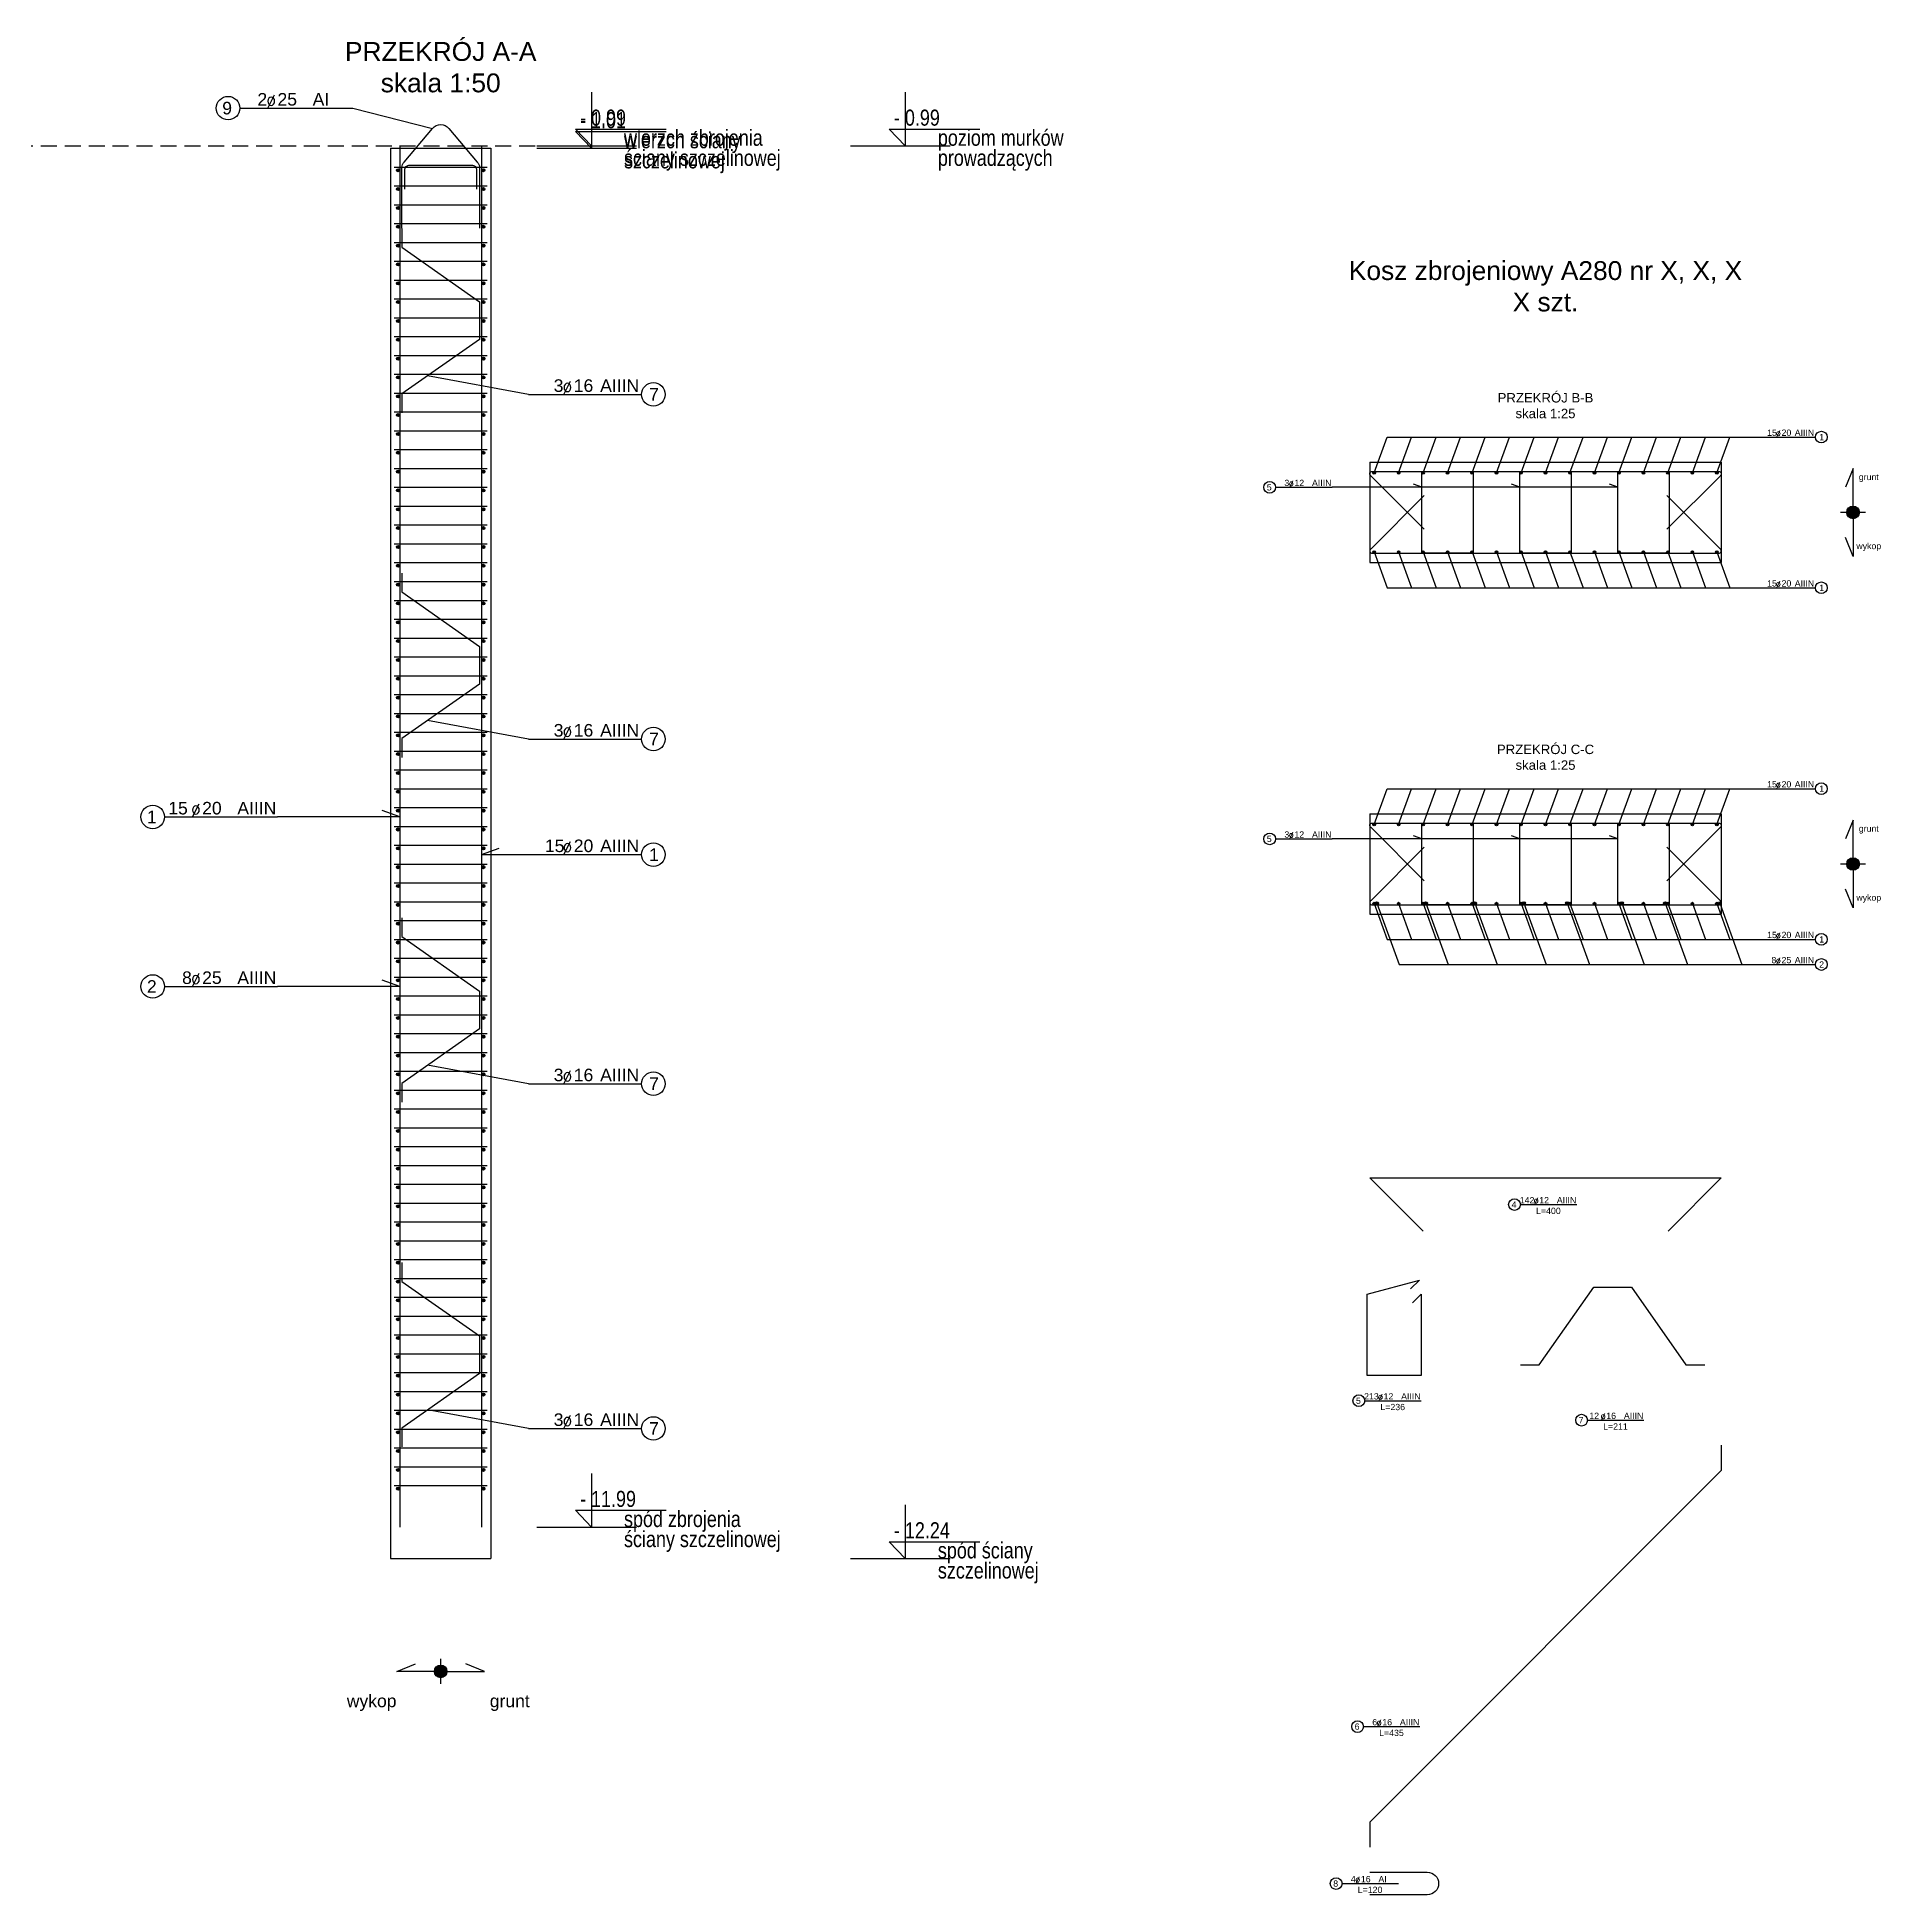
# Model space of a CAD drawing. Extents: x -5033 to 9347, y -16423 to -2430.
# Drawn here: x -81 to 1387, y -3946 to -2466 of the extents above; entities that cross this region are included whole.
import ezdxf
from ezdxf.enums import TextEntityAlignment as Align

# ---------------------------------------------------------------- set-up
doc = ezdxf.new("R2010")
doc.units = 0
doc.header["$MEASUREMENT"] = 0
doc.linetypes.add('DASHED', pattern=[19.05, 12.7, -6.35])
for name, color, linetype in [('__SOL-KOTY_WYSOKOSCIOWE', 4, 'CONTINUOUS'), ('__SOL-OPISY', 4, 'CONTINUOUS'), ('__SOL-PRZERYWANA', 253, 'DASHED'), ('__SOL-WIDOK', 4, 'CONTINUOUS'), ('__SOL-ZBROJENIE', 3, 'CONTINUOUS')]:
    doc.layers.add(name, color=color, linetype=linetype)
doc.styles.add('ARIAL', font='arial.ttf', dxfattribs={"height": 2.5})
doc.styles.add('SIMPLEX', font='SIMPLEX.SHX', dxfattribs={"width": 0.8})
doc.styles.get("Standard").update_dxf_attribs({"font": 'arial.ttf'})

# ---------------------------------------------------------------- blocks, each defined once
blk = doc.blocks.new('OPIS_PRAWY')
at = {"layer": '__SOL-OPISY'}
blk.add_line((0, 0), (90, 0), dxfattribs=at)
blk.add_circle((99.4, 0), 9.36, dxfattribs=at)
at = {"layer": '__SOL-OPISY', "style": 'SIMPLEX', "width": 0.9}
blk.add_text(' %%c ', height=10, dxfattribs=at).set_placement((20.9, 0.5))
at = {"layer": '__SOL-OPISY', "style": 'ARIAL', "width": 0.8}
blk.add_attdef('ILOSC', text='', height=10, dxfattribs=at).set_placement((27.1, 0.1), align=Align.RIGHT)
for tag, p in [('SREDNICA', (35.4, 0.1)), ('STAL', (58.4, 0.5))]:
    blk.add_attdef(tag, p, '', height=10, dxfattribs=at)
for tag, p in [('NUMER', (99.4, 0)), ('DLUGOSC', (52.8, -6.1))]:
    blk.add_attdef(tag, text='', height=10, dxfattribs=at).set_placement(p, align=Align.MIDDLE)
blk = doc.blocks.new('OPIS_LEWY')
at = {"layer": '__SOL-OPISY'}
blk.add_line((-90, 0), (0, 0), dxfattribs=at)
blk.add_circle((-99.4, 0), 9.36, dxfattribs=at)
at = {"layer": '__SOL-OPISY', "style": 'SIMPLEX', "width": 0.9}
blk.add_text(' %%c ', height=10, dxfattribs=at).set_placement((-75, 0.5))
at = {"layer": '__SOL-OPISY', "style": 'ARIAL', "width": 0.8}
for tag, p in [('NUMER', (-99.4, 0)), ('DLUGOSC', (-58.9, -6.6))]:
    blk.add_attdef(tag, text='', height=10, dxfattribs=at).set_placement(p, align=Align.MIDDLE)
blk.add_attdef('ILOSC', text='', height=10, dxfattribs=at).set_placement((-74, 0.1), align=Align.RIGHT)
for tag, p in [('SREDNICA', (-65.8, 0.1)), ('STAL', (-42.7, 0.3))]:
    blk.add_attdef(tag, p, '', height=10, dxfattribs=at)
blk = doc.blocks.new('KOTA')
at = {"layer": '__SOL-KOTY_WYSOKOSCIOWE'}
for p, q in [((0, 33.4), (0, 0)), ((-34, 0), (28, 0)), ((0, 0), (-9.9, 10.4)), ((-9.9, 10.4), (46.5, 10.4))]:
    blk.add_line(p, q, dxfattribs=at)
at = {"layer": '__SOL-KOTY_WYSOKOSCIOWE', "style": 'ARIAL', "width": 0.8}
blk.add_attdef('RZEDNA', (500.5, 15.9), '', height=10.4, dxfattribs=at)

msp = doc.modelspace()

# ---------------------------------------------------------------- hatches: boundary and pattern name
at = {"layer": '__SOL-OPISY'}
for points in [[(1370, -2845, 1), (1360, -2845, 1)], [(1370, -3125, 1), (1360, -3125, 1)], [(245, -3768, 1), (235, -3768, 1)]]:
    msp.add_hatch(color=256, dxfattribs=at).paths.add_polyline_path(points)
at = {"layer": '__SOL-ZBROJENIE'}
for points in [[(207.2, -2572.5, 1), (204.8, -2572.5, 1)], [(275.2, -2572.5, 1), (272.8, -2572.5, 1)], [(207.2, -2587.5, 1), (204.8, -2587.5, 1)], [(275.2, -2587.5, 1), (272.8, -2587.5, 1)], [(207.2, -2602.5, 1), (204.8, -2602.5, 1)], [(275.2, -2602.5, 1), (272.8, -2602.5, 1)], [(207.2, -2617.5, 1), (204.8, -2617.5, 1)], [(275.2, -2617.5, 1), (272.8, -2617.5, 1)], [(207.2, -2632.5, 1), (204.8, -2632.5, 1)], [(275.2, -2632.5, 1), (272.8, -2632.5, 1)], [(207.2, -2647.5, 1), (204.8, -2647.5, 1)], [(275.2, -2647.5, 1), (272.8, -2647.5, 1)], [(207.2, -2662.5, 1), (204.8, -2662.5, 1)], [(275.2, -2662.5, 1), (272.8, -2662.5, 1)], [(207.2, -2677.5, 1), (204.8, -2677.5, 1)], [(275.2, -2677.5, 1), (272.8, -2677.5, 1)], [(207.2, -2692.5, 1), (204.8, -2692.5, 1)], [(275.2, -2692.5, 1), (272.8, -2692.5, 1)], [(207.2, -2707.5, 1), (204.8, -2707.5, 1)], [(275.2, -2707.5, 1), (272.8, -2707.5, 1)], [(207.2, -2722.5, 1), (204.8, -2722.5, 1)], [(275.2, -2722.5, 1), (272.8, -2722.5, 1)], [(207.2, -2737.5, 1), (204.8, -2737.5, 1)], [(275.2, -2737.5, 1), (272.8, -2737.5, 1)], [(207.2, -2752.5, 1), (204.8, -2752.5, 1)], [(275.2, -2752.5, 1), (272.8, -2752.5, 1)], [(207.2, -2767.5, 1), (204.8, -2767.5, 1)], [(275.2, -2767.5, 1), (272.8, -2767.5, 1)], [(207.2, -2782.5, 1), (204.8, -2782.5, 1)], [(275.2, -2782.5, 1), (272.8, -2782.5, 1)], [(207.2, -2797.5, 1), (204.8, -2797.5, 1)], [(275.2, -2797.5, 1), (272.8, -2797.5, 1)], [(207.2, -2812.5, 1), (204.8, -2812.5, 1)], [(275.2, -2812.5, 1), (272.8, -2812.5, 1)], [(984.5, -2813.5, 1), (982.5, -2813.5, 1)], [(1004, -2813.5, 1), (1002, -2813.5, 1)], [(1023.5, -2813.5, 1), (1021.5, -2813.5, 1)], [(1043, -2813.5, 1), (1041, -2813.5, 1)], [(1062.5, -2813.5, 1), (1060.5, -2813.5, 1)], [(1082, -2813.5, 1), (1080, -2813.5, 1)], [(1101.5, -2813.5, 1), (1099.5, -2813.5, 1)], [(1121, -2813.5, 1), (1119, -2813.5, 1)], [(1140.5, -2813.5, 1), (1138.5, -2813.5, 1)], [(1160, -2813.5, 1), (1158, -2813.5, 1)], [(1179.5, -2813.5, 1), (1177.5, -2813.5, 1)], [(1199, -2813.5, 1), (1197, -2813.5, 1)], [(1218.5, -2813.5, 1), (1216.5, -2813.5, 1)], [(1238, -2813.5, 1), (1236, -2813.5, 1)], [(1257.5, -2813.5, 1), (1255.5, -2813.5, 1)], [(207.2, -2827.5, 1), (204.8, -2827.5, 1)], [(275.2, -2827.5, 1), (272.8, -2827.5, 1)], [(207.2, -2842.5, 1), (204.8, -2842.5, 1)], [(275.2, -2842.5, 1), (272.8, -2842.5, 1)], [(207.2, -2857.5, 1), (204.8, -2857.5, 1)], [(275.2, -2857.5, 1), (272.8, -2857.5, 1)], [(207.2, -2872.5, 1), (204.8, -2872.5, 1)], [(275.2, -2872.5, 1), (272.8, -2872.5, 1)], [(984.5, -2876.5, 1), (982.5, -2876.5, 1)], [(1004, -2876.5, 1), (1002, -2876.5, 1)], [(1023.5, -2876.5, 1), (1021.5, -2876.5, 1)], [(1043, -2876.5, 1), (1041, -2876.5, 1)], [(1062.5, -2876.5, 1), (1060.5, -2876.5, 1)], [(1082, -2876.5, 1), (1080, -2876.5, 1)], [(1101.5, -2876.5, 1), (1099.5, -2876.5, 1)], [(1121, -2876.5, 1), (1119, -2876.5, 1)], [(1140.5, -2876.5, 1), (1138.5, -2876.5, 1)], [(1160, -2876.5, 1), (1158, -2876.5, 1)], [(1179.5, -2876.5, 1), (1177.5, -2876.5, 1)], [(1199, -2876.5, 1), (1197, -2876.5, 1)], [(1218.5, -2876.5, 1), (1216.5, -2876.5, 1)], [(1238, -2876.5, 1), (1236, -2876.5, 1)], [(1257.5, -2876.5, 1), (1255.5, -2876.5, 1)], [(207.2, -2887.5, 1), (204.8, -2887.5, 1)], [(275.2, -2887.5, 1), (272.8, -2887.5, 1)], [(207.2, -2902.5, 1), (204.8, -2902.5, 1)], [(275.2, -2902.5, 1), (272.8, -2902.5, 1)], [(207.2, -2917.5, 1), (204.8, -2917.5, 1)], [(275.2, -2917.5, 1), (272.8, -2917.5, 1)], [(207.2, -2932.5, 1), (204.8, -2932.5, 1)], [(275.2, -2932.5, 1), (272.8, -2932.5, 1)], [(207.2, -2947.5, 1), (204.8, -2947.5, 1)], [(275.2, -2947.5, 1), (272.8, -2947.5, 1)], [(207.2, -2962.5, 1), (204.8, -2962.5, 1)], [(275.2, -2962.5, 1), (272.8, -2962.5, 1)], [(207.2, -2977.5, 1), (204.8, -2977.5, 1)], [(275.2, -2977.5, 1), (272.8, -2977.5, 1)], [(207.2, -2992.5, 1), (204.8, -2992.5, 1)], [(275.2, -2992.5, 1), (272.8, -2992.5, 1)], [(207.2, -3007.5, 1), (204.8, -3007.5, 1)], [(275.2, -3007.5, 1), (272.8, -3007.5, 1)], [(207.2, -3022.5, 1), (204.8, -3022.5, 1)], [(275.2, -3022.5, 1), (272.8, -3022.5, 1)], [(207.2, -3037.5, 1), (204.8, -3037.5, 1)], [(275.2, -3037.5, 1), (272.8, -3037.5, 1)], [(207.2, -3052.5, 1), (204.8, -3052.5, 1)], [(275.2, -3052.5, 1), (272.8, -3052.5, 1)], [(207.2, -3067.5, 1), (204.8, -3067.5, 1)], [(275.2, -3067.5, 1), (272.8, -3067.5, 1)], [(207.2, -3082.5, 1), (204.8, -3082.5, 1)], [(275.2, -3082.5, 1), (272.8, -3082.5, 1)], [(207.2, -3097.5, 1), (204.8, -3097.5, 1)], [(275.2, -3097.5, 1), (272.8, -3097.5, 1)], [(984.5, -3093.5, 1), (982.5, -3093.5, 1)], [(1004, -3093.5, 1), (1002, -3093.5, 1)], [(1023.5, -3093.5, 1), (1021.5, -3093.5, 1)], [(1043, -3093.5, 1), (1041, -3093.5, 1)], [(1062.5, -3093.5, 1), (1060.5, -3093.5, 1)], [(1082, -3093.5, 1), (1080, -3093.5, 1)], [(1101.5, -3093.5, 1), (1099.5, -3093.5, 1)], [(1121, -3093.5, 1), (1119, -3093.5, 1)], [(1140.5, -3093.5, 1), (1138.5, -3093.5, 1)], [(1160, -3093.5, 1), (1158, -3093.5, 1)], [(1179.5, -3093.5, 1), (1177.5, -3093.5, 1)], [(1199, -3093.5, 1), (1197, -3093.5, 1)], [(1218.5, -3093.5, 1), (1216.5, -3093.5, 1)], [(1238, -3093.5, 1), (1236, -3093.5, 1)], [(1257.5, -3093.5, 1), (1255.5, -3093.5, 1)], [(207.2, -3112.5, 1), (204.8, -3112.5, 1)], [(275.2, -3112.5, 1), (272.8, -3112.5, 1)], [(207.2, -3127.5, 1), (204.8, -3127.5, 1)], [(275.2, -3127.5, 1), (272.8, -3127.5, 1)], [(207.2, -3142.5, 1), (204.8, -3142.5, 1)], [(275.2, -3142.5, 1), (272.8, -3142.5, 1)], [(207.2, -3157.5, 1), (204.8, -3157.5, 1)], [(275.2, -3157.5, 1), (272.8, -3157.5, 1)], [(984.5, -3156.5, 1), (982.5, -3156.5, 1)], [(987, -3156.25, 1), (984.5, -3156.25, 1)], [(1004, -3156.5, 1), (1002, -3156.5, 1)], [(1023.5, -3156.5, 1), (1021.5, -3156.5, 1)], [(1026, -3156.25, 1), (1023.5, -3156.25, 1)], [(1043, -3156.5, 1), (1041, -3156.5, 1)], [(1062.5, -3156.5, 1), (1060.5, -3156.5, 1)], [(1065, -3156.25, 1), (1062.5, -3156.25, 1)], [(1082, -3156.5, 1), (1080, -3156.5, 1)], [(1101.5, -3156.5, 1), (1099.5, -3156.5, 1)], [(1104, -3156.25, 1), (1101.5, -3156.25, 1)], [(1121, -3156.5, 1), (1119, -3156.5, 1)], [(1138.5, -3156.25, 1), (1136, -3156.25, 1)], [(1140.5, -3156.5, 1), (1138.5, -3156.5, 1)], [(1160, -3156.5, 1), (1158, -3156.5, 1)], [(1179.5, -3156.5, 1), (1177.5, -3156.5, 1)], [(1182, -3156.25, 1), (1179.5, -3156.25, 1)], [(1199, -3156.5, 1), (1197, -3156.5, 1)], [(1216.5, -3156.25, 1), (1214, -3156.25, 1)], [(1218.5, -3156.5, 1), (1216.5, -3156.5, 1)], [(1238, -3156.5, 1), (1236, -3156.5, 1)], [(1257.5, -3156.5, 1), (1255.5, -3156.5, 1)], [(1260, -3156.25, 1), (1257.5, -3156.25, 1)], [(207.2, -3172.5, 1), (204.8, -3172.5, 1)], [(275.2, -3172.5, 1), (272.8, -3172.5, 1)], [(207.2, -3187.5, 1), (204.8, -3187.5, 1)], [(275.2, -3187.5, 1), (272.8, -3187.5, 1)], [(207.2, -3202.5, 1), (204.8, -3202.5, 1)], [(275.2, -3202.5, 1), (272.8, -3202.5, 1)], [(207.2, -3217.5, 1), (204.8, -3217.5, 1)], [(275.2, -3217.5, 1), (272.8, -3217.5, 1)], [(207.2, -3232.5, 1), (204.8, -3232.5, 1)], [(275.2, -3232.5, 1), (272.8, -3232.5, 1)], [(207.2, -3247.5, 1), (204.8, -3247.5, 1)], [(275.2, -3247.5, 1), (272.8, -3247.5, 1)], [(207.2, -3262.5, 1), (204.8, -3262.5, 1)], [(275.2, -3262.5, 1), (272.8, -3262.5, 1)], [(207.2, -3277.5, 1), (204.8, -3277.5, 1)], [(275.2, -3277.5, 1), (272.8, -3277.5, 1)], [(207.2, -3292.5, 1), (204.8, -3292.5, 1)], [(275.2, -3292.5, 1), (272.8, -3292.5, 1)], [(207.2, -3307.5, 1), (204.8, -3307.5, 1)], [(275.2, -3307.5, 1), (272.8, -3307.5, 1)], [(207.2, -3322.5, 1), (204.8, -3322.5, 1)], [(275.2, -3322.5, 1), (272.8, -3322.5, 1)], [(207.2, -3337.5, 1), (204.8, -3337.5, 1)], [(275.2, -3337.5, 1), (272.8, -3337.5, 1)], [(207.2, -3352.5, 1), (204.8, -3352.5, 1)], [(275.2, -3352.5, 1), (272.8, -3352.5, 1)], [(207.2, -3367.5, 1), (204.8, -3367.5, 1)], [(275.2, -3367.5, 1), (272.8, -3367.5, 1)], [(207.2, -3382.5, 1), (204.8, -3382.5, 1)], [(275.2, -3382.5, 1), (272.8, -3382.5, 1)], [(207.2, -3397.5, 1), (204.8, -3397.5, 1)], [(275.2, -3397.5, 1), (272.8, -3397.5, 1)], [(207.2, -3412.5, 1), (204.8, -3412.5, 1)], [(275.2, -3412.5, 1), (272.8, -3412.5, 1)], [(207.2, -3427.5, 1), (204.8, -3427.5, 1)], [(275.2, -3427.5, 1), (272.8, -3427.5, 1)], [(207.2, -3442.5, 1), (204.8, -3442.5, 1)], [(275.2, -3442.5, 1), (272.8, -3442.5, 1)], [(207.2, -3457.5, 1), (204.8, -3457.5, 1)], [(275.2, -3457.5, 1), (272.8, -3457.5, 1)], [(207.2, -3472.5, 1), (204.8, -3472.5, 1)], [(275.2, -3472.5, 1), (272.8, -3472.5, 1)], [(207.2, -3487.5, 1), (204.8, -3487.5, 1)], [(275.2, -3487.5, 1), (272.8, -3487.5, 1)], [(207.2, -3502.5, 1), (204.8, -3502.5, 1)], [(275.2, -3502.5, 1), (272.8, -3502.5, 1)], [(207.2, -3517.5, 1), (204.8, -3517.5, 1)], [(275.2, -3517.5, 1), (272.8, -3517.5, 1)], [(207.2, -3532.5, 1), (204.8, -3532.5, 1)], [(275.2, -3532.5, 1), (272.8, -3532.5, 1)], [(207.2, -3547.5, 1), (204.8, -3547.5, 1)], [(275.2, -3547.5, 1), (272.8, -3547.5, 1)], [(207.2, -3562.5, 1), (204.8, -3562.5, 1)], [(275.2, -3562.5, 1), (272.8, -3562.5, 1)], [(207.2, -3577.5, 1), (204.8, -3577.5, 1)], [(275.2, -3577.5, 1), (272.8, -3577.5, 1)], [(207.2, -3592.5, 1), (204.8, -3592.5, 1)], [(275.2, -3592.5, 1), (272.8, -3592.5, 1)], [(207.2, -3607.5, 1), (204.8, -3607.5, 1)], [(275.2, -3607.5, 1), (272.8, -3607.5, 1)], [(207.2, -3622.5, 1), (204.8, -3622.5, 1)], [(275.2, -3622.5, 1), (272.8, -3622.5, 1)]]:
    msp.add_hatch(color=256, dxfattribs=at).paths.add_polyline_path(points)

# ---------------------------------------------------------------- linework, layer by layer
at = {"layer": '__SOL-OPISY'}
for p, q in [((170, -2523), (233.5, -2539.3)), ((310, -2750.98), (229.52, -2736.3)), ((983.5, -2813.5), (993.87, -2785)), ((993.87, -2785), (1290, -2785)), ((1003, -2813.5), (1013.37, -2785)), ((1022.5, -2813.5), (1032.87, -2785)), ((1042, -2813.5), (1052.37, -2785)), ((1061.5, -2813.5), (1071.87, -2785)), ((1081, -2813.5), (1091.37, -2785)), ((1100.5, -2813.5), (1110.87, -2785)), ((1120, -2813.5), (1130.37, -2785)), ((1139.5, -2813.5), (1149.87, -2785)), ((1159, -2813.5), (1169.37, -2785)), ((1178.5, -2813.5), (1188.87, -2785)), ((1198, -2813.5), (1208.37, -2785)), ((1217.5, -2813.5), (1227.87, -2785)), ((1237, -2813.5), (1247.37, -2785)), ((1256.5, -2813.5), (1266.87, -2785)), ((1365, -2810), (1359, -2825)), ((1365, -2845), (1365, -2810)), ((1177.5, -2825), (950, -2825)), ((1021.5, -2825), (1014.92, -2822.61)), ((1099.5, -2825), (1092.92, -2822.61)), ((1177.5, -2825), (1170.92, -2822.61)), ((1375, -2845), (1355, -2845)), ((1365, -2845), (1365, -2880)), ((1365, -2880), (1359, -2865)), ((983.5, -2876.5), (993.87, -2905)), ((1003, -2876.5), (1013.37, -2905)), ((1022.5, -2876.5), (1032.87, -2905)), ((1042, -2876.5), (1052.37, -2905)), ((1061.5, -2876.5), (1071.87, -2905)), ((1081, -2876.5), (1091.37, -2905)), ((1100.5, -2876.5), (1110.87, -2905)), ((1120, -2876.5), (1130.37, -2905)), ((1139.5, -2876.5), (1149.87, -2905)), ((1159, -2876.5), (1169.37, -2905)), ((1178.5, -2876.5), (1188.87, -2905)), ((1198, -2876.5), (1208.37, -2905)), ((1217.5, -2876.5), (1227.87, -2905)), ((1237, -2876.5), (1247.37, -2905)), ((1256.5, -2876.5), (1266.87, -2905)), ((993.87, -2905), (1290, -2905)), ((310, -3025.48), (229.52, -3010.8)), ((983.5, -3093.5), (993.87, -3065)), ((993.87, -3065), (1290, -3065)), ((1003, -3093.5), (1013.37, -3065)), ((1022.5, -3093.5), (1032.87, -3065)), ((1042, -3093.5), (1052.37, -3065)), ((1061.5, -3093.5), (1071.87, -3065)), ((1081, -3093.5), (1091.37, -3065)), ((1100.5, -3093.5), (1110.87, -3065)), ((1120, -3093.5), (1130.37, -3065)), ((1139.5, -3093.5), (1149.87, -3065)), ((1159, -3093.5), (1169.37, -3065)), ((1178.5, -3093.5), (1188.87, -3065)), ((1198, -3093.5), (1208.37, -3065)), ((1217.5, -3093.5), (1227.87, -3065)), ((1237, -3093.5), (1247.37, -3065)), ((1256.5, -3093.5), (1266.87, -3065)), ((207.5, -3087.5), (110, -3087.5)), ((207.5, -3087.5), (193.41, -3082.37)), ((1365, -3090), (1359, -3105)), ((1365, -3125), (1365, -3090)), ((1177.5, -3105), (950, -3105)), ((1021.5, -3105), (1014.92, -3102.61)), ((1099.5, -3105), (1092.92, -3102.61)), ((1177.5, -3105), (1170.92, -3102.61)), ((272.5, -3117.5), (286.6, -3112.37)), ((272.5, -3117.5), (310, -3117.5)), ((1375, -3125), (1355, -3125)), ((1365, -3125), (1365, -3160)), ((1365, -3160), (1359, -3145)), ((983.5, -3156.5), (993.87, -3185)), ((985.75, -3156.25), (1003.49, -3205)), ((1003, -3156.5), (1013.37, -3185)), ((1022.5, -3156.5), (1032.87, -3185)), ((1024.75, -3156.25), (1042.49, -3205)), ((1042, -3156.5), (1052.37, -3185)), ((1061.5, -3156.5), (1071.87, -3185)), ((1063.75, -3156.25), (1081.49, -3205)), ((1081, -3156.5), (1091.37, -3185)), ((1100.5, -3156.5), (1110.87, -3185)), ((1102.75, -3156.25), (1120.49, -3205)), ((1120, -3156.5), (1130.37, -3185)), ((1137.25, -3156.25), (1154.99, -3205)), ((1139.5, -3156.5), (1149.87, -3185)), ((1159, -3156.5), (1169.37, -3185)), ((1178.5, -3156.5), (1188.87, -3185)), ((1180.75, -3156.25), (1198.49, -3205)), ((1198, -3156.5), (1208.37, -3185)), ((1215.25, -3156.25), (1232.99, -3205)), ((1217.5, -3156.5), (1227.87, -3185)), ((1237, -3156.5), (1247.37, -3185)), ((1256.5, -3156.5), (1266.87, -3185)), ((1258.75, -3156.25), (1276.49, -3205)), ((993.87, -3185), (1290, -3185)), ((1003.49, -3205), (1290, -3205)), ((207.5, -3222.5), (110, -3222.5)), ((207.5, -3222.5), (193.41, -3217.37)), ((310, -3299.98), (229.52, -3285.3)), ((310, -3574.48), (229.52, -3559.8)), ((205, -3768), (220, -3762)), ((240, -3768), (205, -3768)), ((240, -3778), (240, -3758)), ((240, -3768), (275, -3768)), ((275, -3768), (260, -3762))]:
    msp.add_line(p, q, dxfattribs=at)
for centre in [(1365, -2845), (1365, -3125), (240, -3768)]:
    msp.add_circle(centre, 5, dxfattribs=at)
at = {"layer": '__SOL-PRZERYWANA'}
msp.add_line((-1050, -2553), (330, -2553), dxfattribs=at)
at = {"layer": '__SOL-WIDOK'}
for p, q in [((200, -2555), (200, -3678)), ((200, -2555), (280, -2555)), ((280, -2555), (280, -3678)), ((980, -2805), (980, -2885)), ((980, -2805), (1260, -2805)), ((1260, -2805), (1260, -2885)), ((980, -2885), (1260, -2885)), ((980, -3085), (980, -3165)), ((980, -3085), (1260, -3085)), ((1260, -3085), (1260, -3165)), ((980, -3165), (1260, -3165)), ((200, -3678), (280, -3678))]:
    msp.add_line(p, q, dxfattribs=at)
at = {"layer": '__SOL-ZBROJENIE'}
for p, q in [((207.5, -2553), (207.5, -3653)), ((272.5, -2553), (272.5, -3653)), ((203, -2570), (277, -2570)), ((203, -2585), (277, -2585)), ((203, -2600), (277, -2600)), ((203, -2615), (277, -2615)), ((203, -2630), (277, -2630)), ((203, -2645), (277, -2645)), ((203, -2660), (277, -2660)), ((203, -2675), (277, -2675)), ((203, -2690), (277, -2690)), ((203, -2705), (277, -2705)), ((203, -2720), (277, -2720)), ((203, -2735), (277, -2735)), ((203, -2750), (277, -2750)), ((203, -2765), (277, -2765)), ((203, -2780), (277, -2780)), ((203, -2795), (277, -2795)), ((203, -2810), (277, -2810)), ((203, -2825), (277, -2825)), ((203, -2840), (277, -2840)), ((203, -2855), (277, -2855)), ((203, -2870), (277, -2870)), ((203, -2885), (277, -2885)), ((203, -2900), (277, -2900)), ((203, -2915), (277, -2915)), ((203, -2930), (277, -2930)), ((203, -2945), (277, -2945)), ((203, -2960), (277, -2960)), ((203, -2975), (277, -2975)), ((203, -2990), (277, -2990)), ((203, -3005), (277, -3005)), ((203, -3020), (277, -3020)), ((203, -3035), (277, -3035)), ((203, -3050), (277, -3050)), ((203, -3065), (277, -3065)), ((203, -3080), (277, -3080)), ((203, -3095), (277, -3095)), ((203, -3110), (277, -3110)), ((203, -3125), (277, -3125)), ((203, -3140), (277, -3140)), ((203, -3155), (277, -3155)), ((203, -3170), (277, -3170)), ((203, -3185), (277, -3185)), ((203, -3200), (277, -3200)), ((203, -3215), (277, -3215)), ((203, -3230), (277, -3230)), ((203, -3245), (277, -3245)), ((203, -3260), (277, -3260)), ((203, -3275), (277, -3275)), ((203, -3290), (277, -3290)), ((203, -3305), (277, -3305)), ((203, -3320), (277, -3320)), ((203, -3335), (277, -3335)), ((203, -3350), (277, -3350)), ((203, -3365), (277, -3365)), ((203, -3380), (277, -3380)), ((203, -3395), (277, -3395)), ((203, -3410), (277, -3410)), ((203, -3425), (277, -3425)), ((203, -3440), (277, -3440)), ((203, -3455), (277, -3455)), ((203, -3470), (277, -3470)), ((203, -3485), (277, -3485)), ((203, -3500), (277, -3500)), ((203, -3515), (277, -3515)), ((203, -3530), (277, -3530)), ((203, -3545), (277, -3545)), ((203, -3560), (277, -3560)), ((203, -3575), (277, -3575)), ((203, -3590), (277, -3590)), ((203, -3605), (277, -3605)), ((203, -3620), (277, -3620))]:
    msp.add_line(p, q, dxfattribs=at)
for points in [[(209, -2618.5), (209, -2570, -0.22), (211, -2566.12), (233.5, -2539.3, -0.5), (246.5, -2539.3), (269, -2566.12, -0.22), (271, -2570), (271, -2618.5)], [(211.5, -2587.5), (211.5, -2572.5, -0.48), (215.5, -2568.5), (264.5, -2568.5, -0.48), (268.5, -2572.5), (268.5, -2587.5)], [(1023.43, -2858.43), (981, -2816, -0.7), (981.5, -2812.5), (1258.5, -2812.5, -0.7), (1259, -2816), (1216.57, -2858.43)], [(1023.43, -2858.43), (981, -2816, -0.7), (981.5, -2812.5), (1258.5, -2812.5, -0.7), (1259, -2816), (1216.57, -2858.43)], [(1023.43, -2831.57), (981, -2874, 0.7), (981.5, -2877.5), (1258.5, -2877.5, 0.7), (1259, -2874), (1216.57, -2831.57)], [(1023.43, -2831.57), (981, -2874, 0.7), (981.5, -2877.5), (1258.5, -2877.5, 0.7), (1259, -2874), (1216.57, -2831.57)], [(1023.43, -3138.43), (981, -3096, -0.7), (981.5, -3092.5), (1258.5, -3092.5, -0.7), (1259, -3096), (1216.57, -3138.43)], [(1023.43, -3138.43), (981, -3096, -0.7), (981.5, -3092.5), (1258.5, -3092.5, -0.7), (1259, -3096), (1216.57, -3138.43)], [(1023.43, -3111.57), (981, -3154, 0.7), (981.5, -3157.5), (1258.5, -3157.5, 0.7), (1259, -3154), (1216.57, -3111.57)], [(1023.43, -3111.57), (981, -3154, 0.7), (981.5, -3157.5), (1258.5, -3157.5, 0.7), (1259, -3154), (1216.57, -3111.57)], [(980, -3927.93), (1025.86, -3927.93, -1), (1025.86, -3945.93), (980, -3945.93)]]:
    msp.add_lwpolyline(points, format="xyb", dxfattribs=at)
for points in [[(209, -2618.84), (209, -2633.84), (271, -2677.25), (271, -2707.25), (209, -2750.66), (209, -2765.66)], [(209, -2893.34), (209, -2908.34), (271, -2951.75), (271, -2981.75), (209, -3025.16), (209, -3040.16)], [(209, -3167.84), (209, -3182.84), (271, -3226.25), (271, -3256.25), (209, -3299.66), (209, -3314.66)], [(1022.43, -3417.43), (980, -3375), (1260, -3375), (1217.57, -3417.43)], [(209, -3442.34), (209, -3457.34), (271, -3500.75), (271, -3530.75), (209, -3574.16), (209, -3589.16)], [(1013.93, -3474.5), (1021, -3467.43), (1021, -3532.43), (978, -3532.43), (978, -3467.43), (1019.53, -3456.3), (1012.46, -3463.37)], [(1100, -3523.93), (1115, -3523.93), (1158.41, -3461.93), (1188.41, -3461.93), (1231.83, -3523.93), (1246.83, -3523.93)], [(1260, -3587.93), (1260, -3607.93), (980, -3887.93), (980, -3907.93)]]:
    msp.add_lwpolyline(points, dxfattribs=at)
for points in [[(1022, -2812.5), (1062, -2812.5, -0.414214), (1062.5, -2813), (1062.5, -2877, -0.414214), (1062, -2877.5), (1022, -2877.5, -0.414214), (1021.5, -2877), (1021.5, -2813, -0.414214)], [(1100, -2812.5), (1140, -2812.5, -0.414214), (1140.5, -2813), (1140.5, -2877, -0.414214), (1140, -2877.5), (1100, -2877.5, -0.414214), (1099.5, -2877), (1099.5, -2813, -0.414214)], [(1178, -2812.5), (1218, -2812.5, -0.414214), (1218.5, -2813), (1218.5, -2877, -0.414214), (1218, -2877.5), (1178, -2877.5, -0.414214), (1177.5, -2877), (1177.5, -2813, -0.414214)], [(1022, -3092.5), (1062, -3092.5, -0.414214), (1062.5, -3093), (1062.5, -3157, -0.414214), (1062, -3157.5), (1022, -3157.5, -0.414214), (1021.5, -3157), (1021.5, -3093, -0.414214)], [(1100, -3092.5), (1140, -3092.5, -0.414214), (1140.5, -3093), (1140.5, -3157, -0.414214), (1140, -3157.5), (1100, -3157.5, -0.414214), (1099.5, -3157), (1099.5, -3093, -0.414214)], [(1178, -3092.5), (1218, -3092.5, -0.414214), (1218.5, -3093), (1218.5, -3157, -0.414214), (1218, -3157.5), (1178, -3157.5, -0.414214), (1177.5, -3157), (1177.5, -3093, -0.414214)]]:
    msp.add_lwpolyline(points, format="xyb", close=True, dxfattribs=at)
for centre, radius in [((206, -2572.5), 1.2), ((274, -2572.5), 1.2), ((206, -2587.5), 1.2), ((274, -2587.5), 1.2), ((206, -2602.5), 1.2), ((274, -2602.5), 1.2), ((206, -2617.5), 1.2), ((274, -2617.5), 1.2), ((206, -2632.5), 1.2), ((274, -2632.5), 1.2), ((206, -2647.5), 1.2), ((274, -2647.5), 1.2), ((206, -2662.5), 1.2), ((274, -2662.5), 1.2), ((206, -2677.5), 1.2), ((274, -2677.5), 1.2), ((206, -2692.5), 1.2), ((274, -2692.5), 1.2), ((206, -2707.5), 1.2), ((274, -2707.5), 1.2), ((206, -2722.5), 1.2), ((274, -2722.5), 1.2), ((206, -2737.5), 1.2), ((274, -2737.5), 1.2), ((206, -2752.5), 1.2), ((274, -2752.5), 1.2), ((206, -2767.5), 1.2), ((274, -2767.5), 1.2), ((206, -2782.5), 1.2), ((274, -2782.5), 1.2), ((206, -2797.5), 1.2), ((274, -2797.5), 1.2), ((206, -2812.5), 1.2), ((274, -2812.5), 1.2), ((983.5, -2813.5), 1), ((1003, -2813.5), 1), ((1022.5, -2813.5), 1), ((1042, -2813.5), 1), ((1061.5, -2813.5), 1), ((1081, -2813.5), 1), ((1100.5, -2813.5), 1), ((1120, -2813.5), 1), ((1139.5, -2813.5), 1), ((1159, -2813.5), 1), ((1178.5, -2813.5), 1), ((1198, -2813.5), 1), ((1217.5, -2813.5), 1), ((1237, -2813.5), 1), ((1256.5, -2813.5), 1), ((206, -2827.5), 1.2), ((274, -2827.5), 1.2), ((206, -2842.5), 1.2), ((274, -2842.5), 1.2), ((206, -2857.5), 1.2), ((274, -2857.5), 1.2), ((206, -2872.5), 1.2), ((274, -2872.5), 1.2), ((983.5, -2876.5), 1), ((1003, -2876.5), 1), ((1022.5, -2876.5), 1), ((1042, -2876.5), 1), ((1061.5, -2876.5), 1), ((1081, -2876.5), 1), ((1100.5, -2876.5), 1), ((1120, -2876.5), 1), ((1139.5, -2876.5), 1), ((1159, -2876.5), 1), ((1178.5, -2876.5), 1), ((1198, -2876.5), 1), ((1217.5, -2876.5), 1), ((1237, -2876.5), 1), ((1256.5, -2876.5), 1), ((206, -2887.5), 1.2), ((274, -2887.5), 1.2), ((206, -2902.5), 1.2), ((274, -2902.5), 1.2), ((206, -2917.5), 1.2), ((274, -2917.5), 1.2), ((206, -2932.5), 1.2), ((274, -2932.5), 1.2), ((206, -2947.5), 1.2), ((274, -2947.5), 1.2), ((206, -2962.5), 1.2), ((274, -2962.5), 1.2), ((206, -2977.5), 1.2), ((274, -2977.5), 1.2), ((206, -2992.5), 1.2), ((274, -2992.5), 1.2), ((206, -3007.5), 1.2), ((274, -3007.5), 1.2), ((206, -3022.5), 1.2), ((274, -3022.5), 1.2), ((206, -3037.5), 1.2), ((274, -3037.5), 1.2), ((206, -3052.5), 1.2), ((274, -3052.5), 1.2), ((206, -3067.5), 1.2), ((274, -3067.5), 1.2), ((206, -3082.5), 1.2), ((274, -3082.5), 1.2), ((206, -3097.5), 1.2), ((274, -3097.5), 1.2), ((983.5, -3093.5), 1), ((1003, -3093.5), 1), ((1022.5, -3093.5), 1), ((1042, -3093.5), 1), ((1061.5, -3093.5), 1), ((1081, -3093.5), 1), ((1100.5, -3093.5), 1), ((1120, -3093.5), 1), ((1139.5, -3093.5), 1), ((1159, -3093.5), 1), ((1178.5, -3093.5), 1), ((1198, -3093.5), 1), ((1217.5, -3093.5), 1), ((1237, -3093.5), 1), ((1256.5, -3093.5), 1), ((206, -3112.5), 1.2), ((274, -3112.5), 1.2), ((206, -3127.5), 1.2), ((274, -3127.5), 1.2), ((206, -3142.5), 1.2), ((274, -3142.5), 1.2), ((206, -3157.5), 1.2), ((274, -3157.5), 1.2), ((983.5, -3156.5), 1), ((985.75, -3156.25), 1.25), ((1003, -3156.5), 1), ((1022.5, -3156.5), 1), ((1024.75, -3156.25), 1.25), ((1042, -3156.5), 1), ((1061.5, -3156.5), 1), ((1063.75, -3156.25), 1.25), ((1081, -3156.5), 1), ((1100.5, -3156.5), 1), ((1102.75, -3156.25), 1.25), ((1120, -3156.5), 1), ((1137.25, -3156.25), 1.25), ((1139.5, -3156.5), 1), ((1159, -3156.5), 1), ((1178.5, -3156.5), 1), ((1180.75, -3156.25), 1.25), ((1198, -3156.5), 1), ((1215.25, -3156.25), 1.25), ((1217.5, -3156.5), 1), ((1237, -3156.5), 1), ((1256.5, -3156.5), 1), ((1258.75, -3156.25), 1.25), ((206, -3172.5), 1.2), ((274, -3172.5), 1.2), ((206, -3187.5), 1.2), ((274, -3187.5), 1.2), ((206, -3202.5), 1.2), ((274, -3202.5), 1.2), ((206, -3217.5), 1.2), ((274, -3217.5), 1.2), ((206, -3232.5), 1.2), ((274, -3232.5), 1.2), ((206, -3247.5), 1.2), ((274, -3247.5), 1.2), ((206, -3262.5), 1.2), ((274, -3262.5), 1.2), ((206, -3277.5), 1.2), ((274, -3277.5), 1.2), ((206, -3292.5), 1.2), ((274, -3292.5), 1.2), ((206, -3307.5), 1.2), ((274, -3307.5), 1.2), ((206, -3322.5), 1.2), ((274, -3322.5), 1.2), ((206, -3337.5), 1.2), ((274, -3337.5), 1.2), ((206, -3352.5), 1.2), ((274, -3352.5), 1.2), ((206, -3367.5), 1.2), ((274, -3367.5), 1.2), ((206, -3382.5), 1.2), ((274, -3382.5), 1.2), ((206, -3397.5), 1.2), ((274, -3397.5), 1.2), ((206, -3412.5), 1.2), ((274, -3412.5), 1.2), ((206, -3427.5), 1.2), ((274, -3427.5), 1.2), ((206, -3442.5), 1.2), ((274, -3442.5), 1.2), ((206, -3457.5), 1.2), ((274, -3457.5), 1.2), ((206, -3472.5), 1.2), ((274, -3472.5), 1.2), ((206, -3487.5), 1.2), ((274, -3487.5), 1.2), ((206, -3502.5), 1.2), ((274, -3502.5), 1.2), ((206, -3517.5), 1.2), ((274, -3517.5), 1.2), ((206, -3532.5), 1.2), ((274, -3532.5), 1.2), ((206, -3547.5), 1.2), ((274, -3547.5), 1.2), ((206, -3562.5), 1.2), ((274, -3562.5), 1.2), ((206, -3577.5), 1.2), ((274, -3577.5), 1.2), ((206, -3592.5), 1.2), ((274, -3592.5), 1.2), ((206, -3607.5), 1.2), ((274, -3607.5), 1.2), ((206, -3622.5), 1.2), ((274, -3622.5), 1.2)]:
    msp.add_circle(centre, radius, dxfattribs=at)

# ---------------------------------------------------------------- block references
at = {"layer": '__SOL-KOTY_WYSOKOSCIOWE'}
ref = msp.add_blockref('KOTA', (360, -2553), dxfattribs=dict(at, xscale=1.28, yscale=1.28, zscale=1.28))
ref.add_attrib('RZEDNA', '- 0.99', (351, -2537), dxfattribs={"height": 12.8, "style": 'ARIAL', "width": 0.8})
ref.add_attrib('OPIS1', 'wierzch zbrojenia', (386, -2553), dxfattribs={"height": 12.8, "style": 'ARIAL', "width": 0.8})
ref.add_attrib('OPIS2', 'ściany szczelinowej', (386, -2569), dxfattribs={"height": 12.8, "style": 'ARIAL', "width": 0.8})
ref = msp.add_blockref('KOTA', (360, -2555), dxfattribs=dict(at, xscale=1.28, yscale=1.28, zscale=1.28))
ref.add_attrib('RZEDNA', '- 1.01', (351, -2539), dxfattribs={"height": 12.8, "style": 'ARIAL', "width": 0.8})
ref.add_attrib('OPIS1', 'wierzch ściany', (386, -2555), dxfattribs={"height": 12.8, "style": 'ARIAL', "width": 0.8})
ref.add_attrib('OPIS2', 'szczelinowej', (386, -2571), dxfattribs={"height": 12.8, "style": 'ARIAL', "width": 0.8})
ref = msp.add_blockref('KOTA', (610, -2553), dxfattribs=dict(at, xscale=1.28, yscale=1.28, zscale=1.28))
ref.add_attrib('RZEDNA', '- 0.99', (601, -2537), dxfattribs={"height": 12.8, "style": 'ARIAL', "width": 0.8})
ref.add_attrib('OPIS1', 'poziom murków', (636, -2553), dxfattribs={"height": 12.8, "style": 'ARIAL', "width": 0.8})
ref.add_attrib('OPIS2', 'prowadzących', (636, -2569), dxfattribs={"height": 12.8, "style": 'ARIAL', "width": 0.8})
ref = msp.add_blockref('KOTA', (360, -3653), dxfattribs=dict(at, xscale=1.28, yscale=1.28, zscale=1.28))
ref.add_attrib('RZEDNA', '- 11.99', (351, -3637), dxfattribs={"height": 12.8, "style": 'ARIAL', "width": 0.8})
ref.add_attrib('OPIS1', 'spód zbrojenia', (386, -3653), dxfattribs={"height": 12.8, "style": 'ARIAL', "width": 0.8})
ref.add_attrib('OPIS2', 'ściany szczelinowej', (386, -3669), dxfattribs={"height": 12.8, "style": 'ARIAL', "width": 0.8})
ref = msp.add_blockref('KOTA', (610, -3678), dxfattribs=dict(at, xscale=1.28, yscale=1.28, zscale=1.28))
ref.add_attrib('RZEDNA', '- 12.24', (601, -3662), dxfattribs={"height": 12.8, "style": 'ARIAL', "width": 0.8})
ref.add_attrib('OPIS1', 'spód ściany', (636, -3678), dxfattribs={"height": 12.8, "style": 'ARIAL', "width": 0.8})
ref.add_attrib('OPIS2', 'szczelinowej', (636, -3694), dxfattribs={"height": 12.8, "style": 'ARIAL', "width": 0.8})
at = {"layer": '__SOL-OPISY'}
ref = msp.add_blockref('OPIS_LEWY', (170, -2523), dxfattribs=at)
ref.add_attrib('ILOSC', '2', (94, -2521), dxfattribs={"height": 10, "style": 'ARIAL'})
ref.add_attrib('SREDNICA', '25', (110, -2521), dxfattribs={"height": 10, "style": 'ARIAL'})
ref.add_attrib('STAL', 'AI', (138, -2521), dxfattribs={"height": 10, "style": 'ARIAL'})
ref.add_attrib('NUMER', '9', (66, -2528), dxfattribs={"height": 10, "style": 'ARIAL'})
ref = msp.add_blockref('OPIS_PRAWY', (310, -2750.98), dxfattribs=at)
ref.add_attrib('ILOSC', '3', (330, -2748.98), dxfattribs={"height": 10, "style": 'ARIAL'})
ref.add_attrib('SREDNICA', '16', (346, -2748.98), dxfattribs={"height": 10, "style": 'ARIAL'})
ref.add_attrib('STAL', 'AIIIN', (367, -2748.98), dxfattribs={"height": 10, "style": 'ARIAL'})
ref.add_attrib('NUMER', '7', (406, -2755.98), dxfattribs={"height": 10, "style": 'ARIAL'})
ref = msp.add_blockref('OPIS_PRAWY', (1290, -2785), dxfattribs=dict(at, xscale=0.5, yscale=0.5, zscale=0.5))
ref.add_attrib('ILOSC', '15', (1296.5, -2784), dxfattribs={"height": 5, "style": 'ARIAL'})
ref.add_attrib('SREDNICA', '20', (1308, -2784), dxfattribs={"height": 5, "style": 'ARIAL'})
ref.add_attrib('STAL', 'AIIIN', (1318.5, -2784), dxfattribs={"height": 5, "style": 'ARIAL'})
ref.add_attrib('NUMER', '1', (1338, -2787.5), dxfattribs={"height": 5, "style": 'ARIAL'})
ref = msp.add_blockref('OPIS_LEWY', (950, -2825), dxfattribs=dict(at, xscale=0.5, yscale=0.5, zscale=0.5))
ref.add_attrib('ILOSC', '3', (912, -2824), dxfattribs={"height": 5, "style": 'ARIAL'})
ref.add_attrib('SREDNICA', '12', (920, -2824), dxfattribs={"height": 5, "style": 'ARIAL'})
ref.add_attrib('STAL', 'AIIIN', (934, -2824), dxfattribs={"height": 5, "style": 'ARIAL'})
ref.add_attrib('NUMER', '5', (898, -2827.5), dxfattribs={"height": 5, "style": 'ARIAL'})
ref = msp.add_blockref('OPIS_PRAWY', (1290, -2905), dxfattribs=dict(at, xscale=0.5, yscale=0.5, zscale=0.5))
ref.add_attrib('ILOSC', '15', (1296.5, -2904), dxfattribs={"height": 5, "style": 'ARIAL'})
ref.add_attrib('SREDNICA', '20', (1308, -2904), dxfattribs={"height": 5, "style": 'ARIAL'})
ref.add_attrib('STAL', 'AIIIN', (1318.5, -2904), dxfattribs={"height": 5, "style": 'ARIAL'})
ref.add_attrib('NUMER', '1', (1338, -2907.5), dxfattribs={"height": 5, "style": 'ARIAL'})
ref = msp.add_blockref('OPIS_PRAWY', (310, -3025.48), dxfattribs=at)
ref.add_attrib('ILOSC', '3', (330, -3023.48), dxfattribs={"height": 10, "style": 'ARIAL'})
ref.add_attrib('SREDNICA', '16', (346, -3023.48), dxfattribs={"height": 10, "style": 'ARIAL'})
ref.add_attrib('STAL', 'AIIIN', (367, -3023.48), dxfattribs={"height": 10, "style": 'ARIAL'})
ref.add_attrib('NUMER', '7', (406, -3030.48), dxfattribs={"height": 10, "style": 'ARIAL'})
ref = msp.add_blockref('OPIS_PRAWY', (1290, -3065), dxfattribs=dict(at, xscale=0.5, yscale=0.5, zscale=0.5))
ref.add_attrib('ILOSC', '15', (1296.5, -3064), dxfattribs={"height": 5, "style": 'ARIAL'})
ref.add_attrib('SREDNICA', '20', (1308, -3064), dxfattribs={"height": 5, "style": 'ARIAL'})
ref.add_attrib('STAL', 'AIIIN', (1318.5, -3064), dxfattribs={"height": 5, "style": 'ARIAL'})
ref.add_attrib('NUMER', '1', (1338, -3067.5), dxfattribs={"height": 5, "style": 'ARIAL'})
ref = msp.add_blockref('OPIS_LEWY', (110, -3087.5), dxfattribs=at)
ref.add_attrib('ILOSC', '15', (23, -3085.5), dxfattribs={"height": 10, "style": 'ARIAL'})
ref.add_attrib('SREDNICA', '20', (50, -3085.5), dxfattribs={"height": 10, "style": 'ARIAL'})
ref.add_attrib('STAL', 'AIIIN', (78, -3085.5), dxfattribs={"height": 10, "style": 'ARIAL'})
ref.add_attrib('NUMER', '1', (6, -3092.5), dxfattribs={"height": 10, "style": 'ARIAL'})
ref = msp.add_blockref('OPIS_PRAWY', (310, -3117.5), dxfattribs=at)
ref.add_attrib('ILOSC', '15', (323, -3115.5), dxfattribs={"height": 10, "style": 'ARIAL'})
ref.add_attrib('SREDNICA', '20', (346, -3115.5), dxfattribs={"height": 10, "style": 'ARIAL'})
ref.add_attrib('STAL', 'AIIIN', (367, -3115.5), dxfattribs={"height": 10, "style": 'ARIAL'})
ref.add_attrib('NUMER', '1', (406, -3122.5), dxfattribs={"height": 10, "style": 'ARIAL'})
ref = msp.add_blockref('OPIS_LEWY', (950, -3105), dxfattribs=dict(at, xscale=0.5, yscale=0.5, zscale=0.5))
ref.add_attrib('ILOSC', '3', (912, -3104), dxfattribs={"height": 5, "style": 'ARIAL'})
ref.add_attrib('SREDNICA', '12', (920, -3104), dxfattribs={"height": 5, "style": 'ARIAL'})
ref.add_attrib('STAL', 'AIIIN', (934, -3104), dxfattribs={"height": 5, "style": 'ARIAL'})
ref.add_attrib('NUMER', '5', (898, -3107.5), dxfattribs={"height": 5, "style": 'ARIAL'})
ref = msp.add_blockref('OPIS_PRAWY', (1290, -3185), dxfattribs=dict(at, xscale=0.5, yscale=0.5, zscale=0.5))
ref.add_attrib('ILOSC', '15', (1296.5, -3184), dxfattribs={"height": 5, "style": 'ARIAL'})
ref.add_attrib('SREDNICA', '20', (1308, -3184), dxfattribs={"height": 5, "style": 'ARIAL'})
ref.add_attrib('STAL', 'AIIIN', (1318.5, -3184), dxfattribs={"height": 5, "style": 'ARIAL'})
ref.add_attrib('NUMER', '1', (1338, -3187.5), dxfattribs={"height": 5, "style": 'ARIAL'})
ref = msp.add_blockref('OPIS_LEWY', (110, -3222.5), dxfattribs=at)
ref.add_attrib('ILOSC', '8', (34, -3220.5), dxfattribs={"height": 10, "style": 'ARIAL'})
ref.add_attrib('SREDNICA', '25', (50, -3220.5), dxfattribs={"height": 10, "style": 'ARIAL'})
ref.add_attrib('STAL', 'AIIIN', (78, -3220.5), dxfattribs={"height": 10, "style": 'ARIAL'})
ref.add_attrib('NUMER', '2', (6, -3227.5), dxfattribs={"height": 10, "style": 'ARIAL'})
ref = msp.add_blockref('OPIS_PRAWY', (1290, -3205), dxfattribs=dict(at, xscale=0.5, yscale=0.5, zscale=0.5))
ref.add_attrib('ILOSC', '8', (1300, -3204), dxfattribs={"height": 5, "style": 'ARIAL'})
ref.add_attrib('SREDNICA', '25', (1308, -3204), dxfattribs={"height": 5, "style": 'ARIAL'})
ref.add_attrib('STAL', 'AIIIN', (1318.5, -3204), dxfattribs={"height": 5, "style": 'ARIAL'})
ref.add_attrib('NUMER', '2', (1338, -3207.5), dxfattribs={"height": 5, "style": 'ARIAL'})
ref = msp.add_blockref('OPIS_PRAWY', (310, -3299.98), dxfattribs=at)
ref.add_attrib('ILOSC', '3', (330, -3297.98), dxfattribs={"height": 10, "style": 'ARIAL'})
ref.add_attrib('SREDNICA', '16', (346, -3297.98), dxfattribs={"height": 10, "style": 'ARIAL'})
ref.add_attrib('STAL', 'AIIIN', (367, -3297.98), dxfattribs={"height": 10, "style": 'ARIAL'})
ref.add_attrib('NUMER', '7', (406, -3304.98), dxfattribs={"height": 10, "style": 'ARIAL'})
ref = msp.add_blockref('OPIS_LEWY', (1145, -3396.21), dxfattribs=dict(at, xscale=0.5, yscale=0.5, zscale=0.5))
ref.add_attrib('ILOSC', '142', (1099.5, -3395.21), dxfattribs={"height": 5, "style": 'ARIAL'})
ref.add_attrib('SREDNICA', '12', (1115, -3395.21), dxfattribs={"height": 5, "style": 'ARIAL'})
ref.add_attrib('DLUGOSC', 'L=400', (1112.5, -3403.71), dxfattribs={"height": 5, "style": 'ARIAL'})
ref.add_attrib('STAL', 'AIIIN', (1129, -3395.21), dxfattribs={"height": 5, "style": 'ARIAL'})
ref.add_attrib('NUMER', '4', (1093, -3398.71), dxfattribs={"height": 5, "style": 'ARIAL'})
ref = msp.add_blockref('OPIS_LEWY', (1021, -3552.43), dxfattribs=dict(at, xscale=0.5, yscale=0.5, zscale=0.5))
ref.add_attrib('ILOSC', '213', (975.5, -3551.43), dxfattribs={"height": 5, "style": 'ARIAL'})
ref.add_attrib('SREDNICA', '12', (991, -3551.43), dxfattribs={"height": 5, "style": 'ARIAL'})
ref.add_attrib('DLUGOSC', 'L=236', (988.5, -3559.93), dxfattribs={"height": 5, "style": 'ARIAL'})
ref.add_attrib('STAL', 'AIIIN', (1005, -3551.43), dxfattribs={"height": 5, "style": 'ARIAL'})
ref.add_attrib('NUMER', '5', (969, -3554.93), dxfattribs={"height": 5, "style": 'ARIAL'})
ref = msp.add_blockref('OPIS_PRAWY', (310, -3574.48), dxfattribs=at)
ref.add_attrib('ILOSC', '3', (330, -3572.48), dxfattribs={"height": 10, "style": 'ARIAL'})
ref.add_attrib('SREDNICA', '16', (346, -3572.48), dxfattribs={"height": 10, "style": 'ARIAL'})
ref.add_attrib('STAL', 'AIIIN', (367, -3572.48), dxfattribs={"height": 10, "style": 'ARIAL'})
ref.add_attrib('NUMER', '7', (406, -3579.48), dxfattribs={"height": 10, "style": 'ARIAL'})
ref = msp.add_blockref('OPIS_LEWY', (1198.41, -3567.93), dxfattribs=dict(at, xscale=0.5, yscale=0.5, zscale=0.5))
ref.add_attrib('ILOSC', '12', (1154.91, -3566.93), dxfattribs={"height": 5, "style": 'ARIAL'})
ref.add_attrib('SREDNICA', '16', (1168.41, -3566.93), dxfattribs={"height": 5, "style": 'ARIAL'})
ref.add_attrib('DLUGOSC', 'L=211', (1165.91, -3575.43), dxfattribs={"height": 5, "style": 'ARIAL'})
ref.add_attrib('STAL', 'AIIIN', (1182.41, -3566.93), dxfattribs={"height": 5, "style": 'ARIAL'})
ref.add_attrib('NUMER', '7', (1146.41, -3570.43), dxfattribs={"height": 5, "style": 'ARIAL'})
ref = msp.add_blockref('OPIS_LEWY', (1020, -3811.93), dxfattribs=dict(at, xscale=0.5, yscale=0.5, zscale=0.5))
ref.add_attrib('ILOSC', '6', (982, -3810.93), dxfattribs={"height": 5, "style": 'ARIAL'})
ref.add_attrib('SREDNICA', '16', (990, -3810.93), dxfattribs={"height": 5, "style": 'ARIAL'})
ref.add_attrib('DLUGOSC', 'L=435', (987.5, -3819.43), dxfattribs={"height": 5, "style": 'ARIAL'})
ref.add_attrib('STAL', 'AIIIN', (1004, -3810.93), dxfattribs={"height": 5, "style": 'ARIAL'})
ref.add_attrib('NUMER', '6', (968, -3814.43), dxfattribs={"height": 5, "style": 'ARIAL'})
ref = msp.add_blockref('OPIS_LEWY', (1002.93, -3936.93), dxfattribs=dict(at, xscale=0.5, yscale=0.5, zscale=0.5))
ref.add_attrib('ILOSC', '4', (964.93, -3935.93), dxfattribs={"height": 5, "style": 'ARIAL'})
ref.add_attrib('SREDNICA', '16', (972.93, -3935.93), dxfattribs={"height": 5, "style": 'ARIAL'})
ref.add_attrib('DLUGOSC', 'L=120', (970.43, -3944.43), dxfattribs={"height": 5, "style": 'ARIAL'})
ref.add_attrib('STAL', 'AI', (986.93, -3935.93), dxfattribs={"height": 5, "style": 'ARIAL'})
ref.add_attrib('NUMER', '8', (950.93, -3939.43), dxfattribs={"height": 5, "style": 'ARIAL'})

# ---------------------------------------------------------------- texts
at = {"layer": '__SOL-OPISY', "width": 2500, "attachment_point": 5}
for s, insert, char_height in [('\\P\\P\\PPRZEKRÓJ A-A\\Pskala 1:50\\P', (240, -2453), 15), ('Kosz zbrojeniowy A280 nr X, X, X\\PX szt.\\P', (1120, -2665), 15), ('PRZEKRÓJ B-B\\Pskala 1:25\\P', (1120, -2760), 7.5), ('grunt\\P', (1377.5, -2817.5), 5), ('wykop\\P', (1377.5, -2872.5), 5), ('PRZEKRÓJ C-C\\Pskala 1:25\\P', (1120, -3040), 7.5), ('grunt\\P', (1377.5, -3097.5), 5), ('wykop\\P', (1377.5, -3152.5), 5), ('wykop\\P', (185, -3793), 10), ('grunt\\P', (295, -3793), 10)]:
    msp.add_mtext(s, dxfattribs=dict(at, insert=insert, char_height=char_height))

doc.saveas('drawing.dxf')
